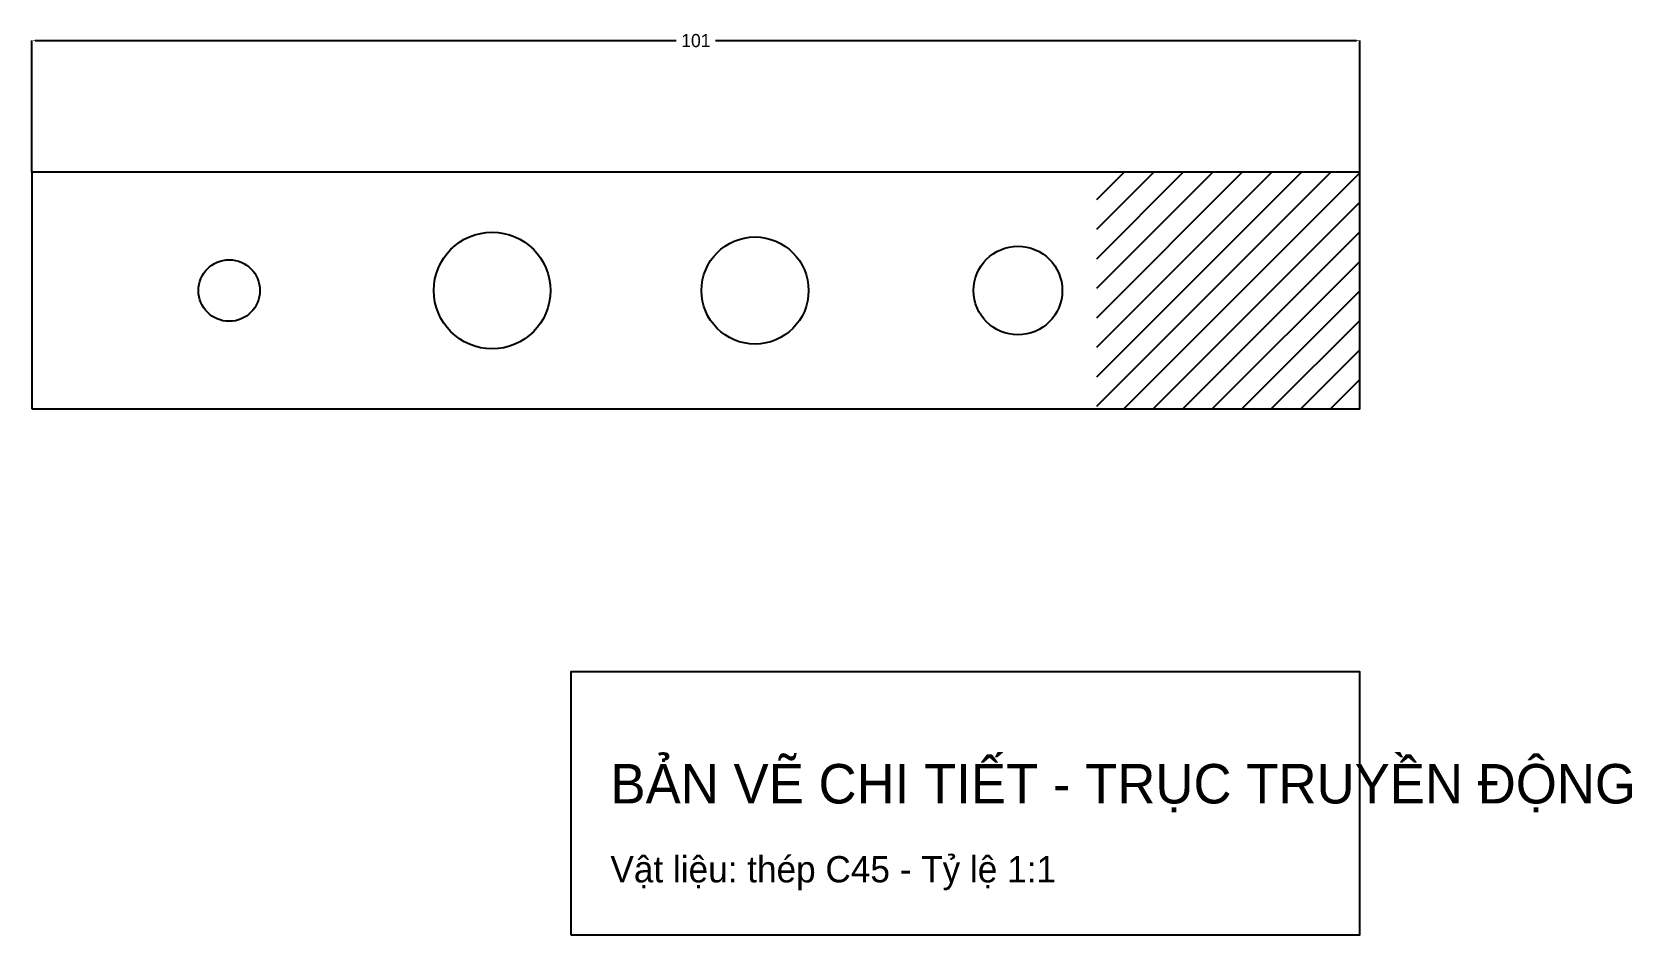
# Model space of a CAD drawing. Header units: metres. Extents: x 0 to 122, y -49 to 20.
import ezdxf

# ---------------------------------------------------------------- set-up
doc = ezdxf.new("R2010")
doc.units = ezdxf.units.M
doc.layers.add('M-DIM', color=7, linetype='Continuous')
doc.layers.add('M-PART', color=7, linetype='Continuous')
doc.dimstyles.get("Standard").update_dxf_attribs({"dimtxt": 2.5, "dimasz": 2.5, "dimexe": 1.25, "dimexo": 0.625, "dimtad": 1, "dimcen": 2.5, "dimazin": 3, "dimtfac": 1, "dimtmove": 0, "dimatfit": 3})

# ---------------------------------------------------------------- blocks, each defined once
blk = doc.blocks.new('_CLOSEDFILLED')
at = {"color": 0, "linetype": 'BYBLOCK'}
blk.add_solid([(-1, 0.16), (0, 0), (-1, -0.16)], dxfattribs=at)
blk = doc.blocks.new('*D1')
for p, q in [((0, 9), (0, 19)), ((0.25, 19), (49, 19)), ((52, 19), (100.75, 19)), ((101, 9), (101, 19))]:
    blk.add_line(p, q)
at = {"layer": 'Defpoints'}
for p in [(0, 19), (0, 9), (101, 9)]:
    blk.add_point(p, dxfattribs=at)
at = {"layer": 'M-DIM', "xscale": 0.25, "yscale": 0.25, "rotation": 180}
blk.add_blockref('_CLOSEDFILLED', (0, 19), dxfattribs=at)
at = {"layer": 'M-DIM', "xscale": 0.25, "yscale": 0.25}
blk.add_blockref('_CLOSEDFILLED', (101, 19), dxfattribs=at)
at = {"layer": 'M-DIM', "insert": (50.5, 19), "char_height": 1, "attachment_point": 5}
blk.add_mtext('101', dxfattribs=at)
blk = doc.blocks.new('TITLE')
blk.add_lwpolyline([(0, 0), (60, 0), (60, 20), (0, 20)], close=True)

msp = doc.modelspace()

# ---------------------------------------------------------------- hatches: boundary and pattern name
at = {"layer": 'M-PART'}
h = msp.add_hatch(dxfattribs=at)
h.set_pattern_fill('ANSI31', scale=0.5)
h.paths.add_polyline_path([(81, -9), (101, -9), (101, 9), (81, 9)])

# ---------------------------------------------------------------- linework, layer by layer
msp.add_lwpolyline([(0, -9), (101, -9), (101, 9), (0, 9)], close=True, dxfattribs=at)
for centre, radius in [((35, 0), 4.438), ((55, 0), 4.071), ((75, 0), 3.371), ((15, 0), 2.34)]:
    msp.add_circle(centre, radius, dxfattribs=at)

# ---------------------------------------------------------------- block references
msp.add_blockref('TITLE', (41, -49))

# ---------------------------------------------------------------- texts
for s, height, p in [('BẢN VẼ CHI TIẾT - TRỤC TRUYỀN ĐỘNG', 3, (44, -39)), ('Vật liệu: thép C45 - Tỷ lệ 1:1', 2, (44, -45))]:
    msp.add_text(s, height=height, dxfattribs=at).set_placement(p)

# ---------------------------------------------------------------- dimensions: what is measured, and where the dimension line sits
at = {"layer": 'M-DIM'}
dim = msp.add_linear_dim(base=(0, 19), p1=(0, 9), p2=(101, 9), dimstyle='Standard', dxfattribs=at)
dim.commit()
dim.dimension.update_dxf_attribs({"geometry": '*D1', "text_midpoint": (50.5, 19)})

doc.saveas('drawing.dxf')
